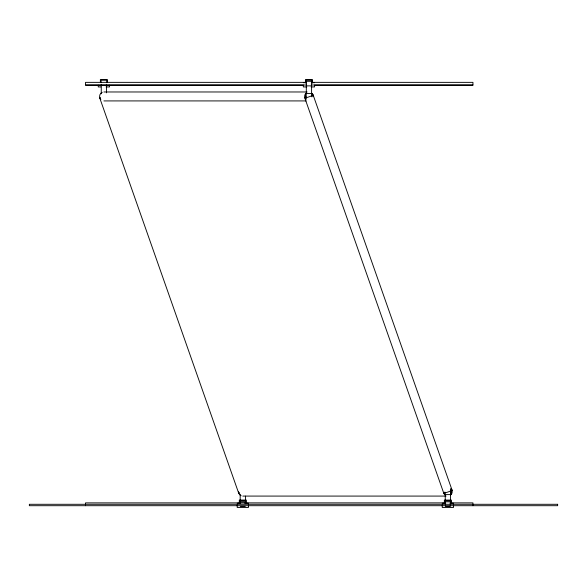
<?xml version="1.0" encoding="UTF-8"?>
<svg xmlns="http://www.w3.org/2000/svg" width="587" height="587" viewBox="0 0 587 587"><rect width="100%" height="100%" fill="white"/><g stroke="black" fill="none" stroke-linecap="round" stroke-linejoin="round"><path stroke-width="0.88" d="M305.335 82.356L85.526 82.356L85.526 85.174L303.508 85.174M311.748 82.356L472.946 82.356L472.946 85.174L314.5 85.174M303.318 82.708L305.922 82.708M311.99 82.708L314.588 82.708M85.526 84.998L306.253 84.998M311.748 84.998L472.946 84.998M100.861 86.935L98.264 86.935L98.264 85.247M106.064 86.935L109.534 86.935L109.534 85.247M306.788 86.935L303.318 86.935L303.318 85.247M311.125 86.935L314.588 86.935L314.588 85.247M103.899 91.976L307.126 91.976M103.899 100.92L306.209 100.92M242.827 496.081L446.054 496.081M445.467 502.883L85.526 502.883L85.526 505.701M450.963 502.883L472.946 502.883L472.946 505.701M237.192 503.235L240.655 503.235M244.992 503.235L248.462 503.235M442.246 503.235L445.716 503.235M450.046 503.235L453.516 503.235M240.362 506.405L245.293 506.405M313.15 95.035L452.078 490.196M305.064 98.726L443.691 493.021M99.702 97.86L238.63 493.021M453.516 504.923L453.516 507.462L442.246 507.462L442.246 504.923M451.403 503.587L451.403 500.065L444.359 500.065L444.359 503.587M451.051 488.795L451.051 494.43M450.875 488.619L450.875 494.606L444.887 494.606L444.887 492.038M450.699 503.235L450.699 500.77L445.063 500.77L445.063 503.235M450.523 490.622L450.523 500.696M445.239 494.291L445.239 500.696M444.711 492.816L444.711 494.43M312.475 83.061L312.475 79.538L305.431 79.538L305.431 83.061M312.123 93.626L312.123 96.041M311.946 96.87L311.946 93.45L305.959 93.45L305.959 99.438M311.77 82.708L311.77 80.243L306.135 80.243L306.135 82.708M311.594 84.609L311.594 93.766M306.311 84.609L306.311 93.766M305.783 93.626L305.783 99.262M248.462 504.923L248.462 507.462L237.192 507.462L237.192 504.923M246.349 503.587L246.349 500.065L239.305 500.065L239.305 503.587M245.645 503.235L245.645 500.77L240.01 500.77L240.01 503.235M245.469 496.118L245.469 500.696M245.293 503.661L245.293 501.826L240.362 501.826L240.362 503.661M240.186 494.291L240.186 500.696M107.421 82.18L107.421 79.538L100.377 79.538L100.377 82.18M106.717 82.708L106.717 80.243L101.081 80.243L101.081 82.708M106.54 84.609L106.54 92.856M101.258 84.609L101.258 93.766M312.262 95.035A4.476 0.396 -19.4 0 1 310.883 96.143A4.476 0.396 -19.4 0 1 304.895 97.978M304.763 97.86A4.476 0.396 -19.4 0 1 306.333 97.031M451.939 490.079A4.476 0.396 -19.4 0 1 449.04 491.613A4.476 0.396 -19.4 0 1 443.823 493.139M99.841 97.978A4.476 0.396 -19.4 0 1 100.208 97.53M239.518 493.021A4.476 0.396 -19.4 0 1 239.136 492.691M451.873 489.903A4.476 4.322 -90 0 1 450.933 494.775M444.829 494.775A4.476 4.322 -90 0 1 443.889 493.322M241.176 495.744A4.476 4.322 -90 0 1 238.505 491.613M100.847 99.607A4.476 4.322 -90 0 1 102.248 92.313M312.013 93.282A4.476 4.322 -90 0 1 313.275 96.444M304.961 98.154A4.476 4.322 -90 0 1 305.9 93.282M311.418 81.299L306.487 81.299L306.487 85.878L311.418 85.878L311.418 81.299M450.346 501.826L445.416 501.826L445.416 506.405L450.346 506.405L450.346 501.826M557.65 504.292L29.35 504.292L29.35 505.701L557.65 505.701L557.65 504.292"/></g></svg>
